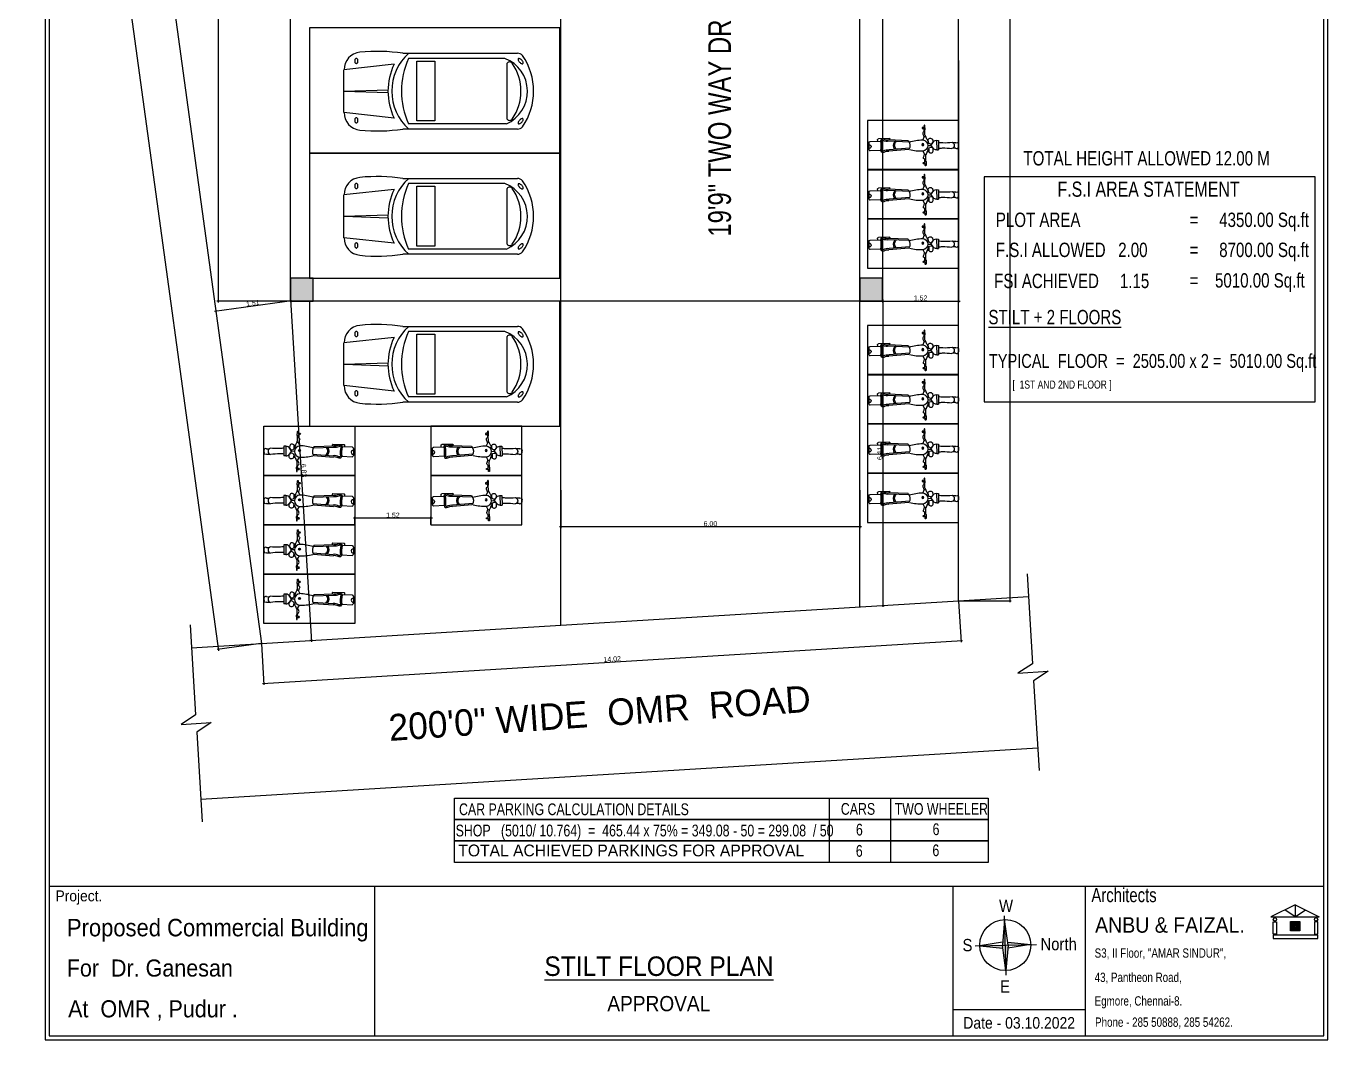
# Model space of a CAD drawing. Header units: metres. Extents: x 13627 to 13863, y 9458 to 9526.
# Drawn here: x 13626.88 to 13653.02, y 9463.7 to 9484.07 of the extents above; entities that cross this region are included whole.
import ezdxf

# ---------------------------------------------------------------- set-up
doc = ezdxf.new("R2010")
doc.units = ezdxf.units.M
doc.header["$LTSCALE"] = 150
doc.header["$PDMODE"] = 35
doc.linetypes.add('DASHDOT', pattern=[1, 0.5, -0.25, 0, -0.25])
doc.linetypes.add('HIDDEN', pattern=[0.375, 0.25, -0.125])
doc.layers.get('0').update_dxf_attribs({"linetype": 'CONTINUOUS'})
doc.layers.get('DEFPOINTS').update_dxf_attribs({"color": 1, "linetype": 'CONTINUOUS'})
for name, color, linetype in [('#car 1', 5, 'CONTINUOUS'), ('#path', 8, 'CONTINUOUS'), ('BOUNDARY', 7, 'CONTINUOUS'), ('Coloumn', 6, 'CONTINUOUS'), ('DIM', 7, 'CONTINUOUS'), ('Road', 1, 'CONTINUOUS'), ('TEXT', 7, 'CONTINUOUS'), ('TEXT-1', 7, 'CONTINUOUS'), ('TWO WHEELER', 5, 'CONTINUOUS'), ('WALL', 7, 'CONTINUOUS')]:
    doc.layers.add(name, color=color, linetype=linetype)
doc.layers.add('AR_WALL', color=7, linetype='CONTINUOUS', lineweight=40)
doc.styles.add('Arial', font='arial.ttf', dxfattribs={"width": 0.8})
doc.styles.add('ROMANC', font='sanss___.ttf', dxfattribs={"width": 0.95})
doc.styles.add('ROMANS', font='sanss___.ttf', dxfattribs={"width": 0.95})
doc.styles.add('ROMANT', font='sanss___.ttf', dxfattribs={"width": 0.95})
doc.styles.add('ROMANTICITALIC', font='romi____.pfb')
doc.styles.add('SAN', font='sanss___.ttf', dxfattribs={"width": 0.75})
doc.styles.add('style3', font='arial.ttf', dxfattribs={"width": 0.9})
doc.dimstyles.get("Standard").update_dxf_attribs({"dimtxt": 0.1, "dimasz": 0.1, "dimexe": 0.03, "dimexo": 0.01, "dimgap": 0.01, "dimtad": 1, "dimzin": 3, "dimdsep": 46, "dimtxsty": 'Arial', "dimblk": 'ARCHTICK', "dimcen": 0.0625, "dimdle": 0.03, "dimclrd": 256, "dimclre": 9, "dimclrt": 256, "dimadec": 0, "dimazin": 0, "dimtfac": 0.6, "dimtofl": 0, "dimtmove": 1, "dimatfit": 3, "dimldrblk": 'OPEN90', "dimfxl": 0, "dimtolj": 1, "dimtzin": 0, "dimlwd": -1, "dimlwe": -1, "dimarcsym": 0})

# ---------------------------------------------------------------- blocks, each defined once
blk = doc.blocks.new('_ArchTick')
at = {"color": 0, "linetype": 'ByBlock', "const_width": 0.00381}
blk.add_lwpolyline([(-0.0127, -0.0127), (0.0127, 0.0127)], dxfattribs=at)
blk = doc.blocks.new('*D35')
at = {"layer": 'DEFPOINTS', "color": 0}
for p in [(13645.601, 9499.652), (13645.601, 9472.524), (13646.631, 9472.524)]:
    blk.add_point(p, dxfattribs=at)
at = {"layer": 'DIM', "color": 9}
for p, q in [((13645.611, 9499.652), (13646.661, 9499.652)), ((13645.611, 9472.524), (13646.661, 9472.524))]:
    blk.add_line(p, q, dxfattribs=at)
at = {"layer": 'DIM'}
blk.add_line((13646.631, 9499.682), (13646.631, 9472.494), dxfattribs=at)
at = {"layer": 'DIM', "xscale": 0.1, "yscale": 0.1, "zscale": 0.1}
for p, rotation in [((13646.631, 9499.652), 90), ((13646.631, 9472.524), 270)]:
    blk.add_blockref('_ArchTick', p, dxfattribs=dict(at, rotation=rotation))
at = {"layer": 'DIM', "insert": (13646.57, 9486.088), "char_height": 0.1, "attachment_point": 5, "rotation": 90, "style": 'Arial'}
blk.add_mtext('\\A1;27.13', dxfattribs=at)
blk = doc.blocks.new('_Open90')
at = {"layer": 'AR_WALL', "color": 0, "lineweight": -2}
for p, q in [((0, 0), (-0.0254, 0)), ((-0.0127, 0.0127), (0, 0)), ((0, 0), (-0.0127, -0.0127))]:
    blk.add_line(p, q, dxfattribs=at)
blk = doc.blocks.new('*D37')
at = {"layer": 'DEFPOINTS', "color": 0}
for p in [(13645.601, 9472.524), (13631.606, 9471.668), (13645.65, 9471.721)]:
    blk.add_point(p, dxfattribs=at)
at = {"layer": 'DIM', "color": 9}
for p, q in [((13645.602, 9472.514), (13645.652, 9471.691)), ((13631.607, 9471.658), (13631.657, 9470.834))]:
    blk.add_line(p, q, dxfattribs=at)
at = {"layer": 'DIM'}
blk.add_line((13631.626, 9470.862), (13645.68, 9471.723), dxfattribs=at)
at = {"layer": 'DIM', "xscale": 0.1, "yscale": 0.1, "zscale": 0.1}
for p, rotation in [((13645.65, 9471.721), 3.504014675088576), ((13631.656, 9470.864), 183.5040146750886)]:
    blk.add_blockref('_ArchTick', p, dxfattribs=dict(at, rotation=rotation))
at = {"layer": 'DIM', "insert": (13638.649, 9471.353), "char_height": 0.1, "attachment_point": 5, "rotation": 3.504, "style": 'Arial'}
blk.add_mtext('\\A1;14.02', dxfattribs=at)
blk = doc.blocks.new('*D38')
at = {"layer": 'DEFPOINTS', "color": 0}
for p in [(13626.911, 9499.534), (13627.77, 9499.652), (13631.606, 9471.668)]:
    blk.add_point(p, dxfattribs=at)
at = {"layer": 'DIM', "color": 9}
for p, q in [((13627.76, 9499.65), (13626.881, 9499.53)), ((13631.597, 9471.666), (13630.717, 9471.546))]:
    blk.add_line(p, q, dxfattribs=at)
at = {"layer": 'DIM'}
blk.add_line((13630.751, 9471.52), (13626.907, 9499.564), dxfattribs=at)
at = {"layer": 'DIM', "xscale": 0.1, "yscale": 0.1, "zscale": 0.1}
for p, rotation in [((13626.911, 9499.534), 97.8057530784539), ((13630.747, 9471.55), 277.8057530784539)]:
    blk.add_blockref('_ArchTick', p, dxfattribs=dict(at, rotation=rotation))
at = {"layer": 'DIM', "insert": (13628.889, 9485.55), "char_height": 0.1, "attachment_point": 5, "rotation": 277.8058, "style": 'Arial'}
blk.add_mtext('\\A1;28.25', dxfattribs=at)
blk = doc.blocks.new('*D39')
at = {"layer": 'DEFPOINTS', "color": 0}
for p in [(13645.601, 9483.387), (13644.077, 9479.196), (13645.601, 9478.544)]:
    blk.add_point(p, dxfattribs=at)
at = {"layer": 'DIM', "color": 9}
for p, q in [((13645.601, 9483.377), (13645.601, 9478.514)), ((13644.077, 9479.186), (13644.077, 9478.514))]:
    blk.add_line(p, q, dxfattribs=at)
at = {"layer": 'DIM'}
blk.add_line((13644.047, 9478.544), (13645.631, 9478.544), dxfattribs=at)
at = {"layer": 'DIM', "rotation": 180}
blk.add_blockref('_ArchTick', (13644.077, 9478.544), dxfattribs=at)
at = {"layer": 'DIM'}
blk.add_blockref('_ArchTick', (13645.601, 9478.544), dxfattribs=at)
at = {"layer": 'DIM', "insert": (13644.839, 9478.605), "char_height": 0.1, "attachment_point": 5, "style": 'Arial'}
blk.add_mtext('\\A1;1.52', dxfattribs=at)
blk = doc.blocks.new('*D43')
at = {"layer": 'DEFPOINTS', "color": 0}
for p in [(13644.077, 9478.544), (13644.077, 9472.431), (13644.083, 9472.431)]:
    blk.add_point(p, dxfattribs=at)
at = {"layer": 'DIM'}
blk.add_line((13644.083, 9478.574), (13644.083, 9472.401), dxfattribs=at)
at = {"layer": 'DIM', "color": 9}
for p, q in [((13644.087, 9478.544), (13644.113, 9478.544)), ((13644.087, 9472.431), (13644.113, 9472.431))]:
    blk.add_line(p, q, dxfattribs=at)
at = {"layer": 'DIM', "xscale": 0.1, "yscale": 0.1, "zscale": 0.1}
for p, rotation in [((13644.083, 9478.544), 90), ((13644.083, 9472.431), 270)]:
    blk.add_blockref('_ArchTick', p, dxfattribs=dict(at, rotation=rotation))
at = {"layer": 'DIM', "insert": (13644.022, 9475.488), "char_height": 0.1, "attachment_point": 5, "rotation": 90, "style": 'Arial'}
blk.add_mtext('\\A1;6.11', dxfattribs=at)
blk = doc.blocks.new('*D46')
at = {"layer": 'DEFPOINTS', "color": 0}
for p in [(13632.19, 9478.544), (13630.692, 9478.339), (13630.692, 9478.339)]:
    blk.add_point(p, dxfattribs=at)
at = {"layer": 'DIM'}
blk.add_line((13632.22, 9478.548), (13630.662, 9478.335), dxfattribs=at)
at = {"layer": 'DIM', "color": 9}
for p, q in [((13632.191, 9478.534), (13632.194, 9478.515)), ((13630.693, 9478.329), (13630.696, 9478.309))]:
    blk.add_line(p, q, dxfattribs=at)
at = {"layer": 'DIM', "xscale": 0.1, "yscale": 0.1, "zscale": 0.1}
for p, rotation in [((13632.19, 9478.544), 7.805753078469716), ((13630.692, 9478.339), 187.8057530784697)]:
    blk.add_blockref('_ArchTick', p, dxfattribs=dict(at, rotation=rotation))
at = {"layer": 'DIM', "insert": (13631.433, 9478.502), "char_height": 0.1, "attachment_point": 5, "rotation": 7.8058, "style": 'Arial'}
blk.add_mtext('\\A1;1.51', dxfattribs=at)
blk = doc.blocks.new('*D47')
at = {"layer": 'DEFPOINTS', "color": 0}
for p in [(13632.19, 9478.544), (13632.607, 9471.729), (13632.607, 9471.729)]:
    blk.add_point(p, dxfattribs=at)
at = {"layer": 'DIM', "color": 9}
for p, q in [((13632.18, 9478.544), (13632.16, 9478.542)), ((13632.597, 9471.728), (13632.577, 9471.727))]:
    blk.add_line(p, q, dxfattribs=at)
at = {"layer": 'DIM'}
blk.add_line((13632.188, 9478.574), (13632.609, 9471.699), dxfattribs=at)
at = {"layer": 'DIM', "xscale": 0.1, "yscale": 0.1, "zscale": 0.1}
for p, rotation in [((13632.19, 9478.544), 93.50401467510864), ((13632.607, 9471.729), 273.5040146751086)]:
    blk.add_blockref('_ArchTick', p, dxfattribs=dict(at, rotation=rotation))
at = {"layer": 'DIM', "insert": (13632.459, 9475.14), "char_height": 0.1, "attachment_point": 5, "rotation": 273.504, "style": 'Arial'}
blk.add_mtext('\\A1;6.83', dxfattribs=at)
blk = doc.blocks.new('*D48')
at = {"layer": 'DEFPOINTS', "color": 0}
for p in [(13640.245, 9498.128), (13630.74, 9478.544), (13640.093, 9478.544)]:
    blk.add_point(p, dxfattribs=at)
at = {"layer": 'DIM', "color": 9}
for p, q in [((13640.235, 9498.128), (13630.71, 9498.128)), ((13640.083, 9478.544), (13630.71, 9478.544))]:
    blk.add_line(p, q, dxfattribs=at)
at = {"layer": 'DIM'}
blk.add_line((13630.74, 9498.158), (13630.74, 9478.514), dxfattribs=at)
at = {"layer": 'DIM', "xscale": 0.1, "yscale": 0.1, "zscale": 0.1}
for p, rotation in [((13630.74, 9498.128), 90), ((13630.74, 9478.544), 270)]:
    blk.add_blockref('_ArchTick', p, dxfattribs=dict(at, rotation=rotation))
at = {"layer": 'DIM', "insert": (13630.679, 9488.336), "char_height": 0.1, "attachment_point": 5, "rotation": 90, "style": 'Arial'}
blk.add_mtext('\\A1;19.58', dxfattribs=at)
blk = doc.blocks.new("Car 8'x16'")
at = {"layer": '#car 1', "ltscale": 0.25}
for p, q in [((0, 0), (5.029, 0)), ((0, -2.515), (0, 0)), ((5.029, 0), (5.029, -2.515)), ((5.029, -2.515), (0, -2.515))]:
    blk.add_line(p, q, dxfattribs=at)
at = {"layer": '#car 1'}
for p, q in [((3.152, -0.508), (0.851, -0.508)), ((1.064, -0.71), (1.064, -1.83)), ((1.105, -0.613), (3.044, -0.613)), ((2.512, -0.667), (2.512, -1.869)), ((2.875, -0.667), (2.512, -0.667)), ((2.875, -1.869), (2.875, -0.667)), ((3.33, -0.731), (4.336, -0.841)), ((4.336, -1.699), (4.336, -0.841)), ((4.336, -1.27), (3.452, -1.242)), ((4.336, -1.27), (3.452, -1.298)), ((3.33, -1.81), (4.336, -1.699)), ((0.851, -2.032), (3.152, -2.032)), ((1.077, -1.927), (3.044, -1.927)), ((2.512, -1.869), (2.875, -1.869))]:
    blk.add_line(p, q, dxfattribs=at)
at = {"layer": '#car 1', "extrusion": (0, 0, -1)}
for centre, major_axis, start_param, end_param in [((0.851, -0.635), (0.0898, 0.0898), 4.603611, 5.497787), ((2.351, -1.27), (0.725, 0.725), -0.052029, 1.622825), ((3.668, -3.977), (-2.479, 2.479), 0.63772, 0.88479), ((3.98, -0.841), (0.251, 0.251), -0.686006, 0.785398), ((1.777, -1.27), (-0.883, 0.883), 4.888712, 6.106862), ((1.363, -1.276), (0.503, 0.503), 2.771055, 5.126532), ((1.776, -1.27), (-0.701, 0.701), 4.897307, 6.098267), ((0.787, -0.703), (0.0345, 0.0345), 3.888902, 4.292089), ((0.753, -0.705), (0.0104, 0.0104), 3.141926, 3.888902), ((0.825, -0.718), (0.0635, 0.0635), 4.292089, 4.529509), ((0.753, -0.705), (0.0104, 0.0104), 2.39495, 3.141926), ((0.875, -0.752), (-0.106, 0.106), 6.100306, 6.283519), ((0.754, -0.671), (-0.0345, 0.0345), 3.562559, 3.965746), ((0.875, -0.752), (-0.106, 0.106), 0.000333, 0.183547), ((0.739, -0.632), (-0.0635, 0.0635), 3.325139, 3.562559), ((0.841, -0.702), (-0.0635, 0.0635), 0.183547, 0.420967), ((0.705, -0.582), (0.106, 0.106), 1.57113, 1.754343), ((0.826, -0.664), (0.0345, 0.0345), -1.14983, -0.746643), ((0.705, -0.582), (-0.106, 0.106), 2.958713, 3.141926), ((0.827, -0.63), (0.0104, 0.0104), -0.746643, 0.000333), ((0.755, -0.617), (-0.0635, 0.0635), 2.721293, 2.958713), ((0.827, -0.63), (0.0104, 0.0104), 0.000333, 0.74731), ((0.793, -0.631), (0.0345, 0.0345), 0.74731, 1.150497), ((1.011, -0.749), (-0.0461, 0.0461), 6.131809, 8.005357), ((1.55, -1.27), (-1.154, 1.154), 1.942008, 2.770381), ((2.201, -1.27), (0.885, 0.885), 0.339784, 1.231013), ((4.137, -0.662), (-0.0581, 0.0581), 5.497787, 5.755512), ((4.137, -0.662), (0.0581, 0.0581), 3.669266, 3.926991), ((4.113, -0.656), (0.0405, 0.0405), 4.184716, 4.493714), ((4.113, -0.669), (-0.0405, 0.0405), 4.931064, 5.240062), ((4.098, -0.646), (-0.0278, 0.0278), 6.06451, 6.491564), ((4.098, -0.678), (-0.0278, 0.0278), 4.50401, 4.931064), ((4.088, -0.632), (-0.0154, 0.0154), 0.208379, 0.785398), ((4.088, -0.693), (-0.0154, 0.0154), 3.926991, 4.50401), ((4.088, -0.632), (-0.0154, 0.0154), 0.785398, 1.362417), ((4.088, -0.693), (0.0154, 0.0154), 1.779175, 2.356194), ((4.079, -0.646), (-0.0278, 0.0278), 1.362417, 1.789472), ((4.079, -0.678), (0.0278, 0.0278), 1.352121, 1.779175), ((4.064, -0.656), (0.0405, 0.0405), 0.218675, 0.527673), ((4.064, -0.669), (0.0405, 0.0405), 1.043123, 1.352121), ((4.039, -0.662), (-0.0581, 0.0581), 2.09847, 2.356194), ((4.039, -0.662), (0.0581, 0.0581), 0.785398, 1.043123), ((0.753, -1.836), (-0.0104, 0.0104), 5.535876, 6.282852), ((0.753, -1.836), (-0.0104, 0.0104), 6.282852, 7.029828), ((0.754, -1.87), (-0.0345, 0.0345), 0.746643, 1.14983), ((0.739, -1.908), (0.0635, 0.0635), -0.420967, -0.183547), ((3.98, -1.699), (-0.251, 0.251), 2.356194, 3.827599), ((4.113, -1.849), (0.0405, 0.0405), 4.184716, 4.493714), ((4.098, -1.839), (-0.0278, 0.0278), 6.06451, 6.491564), ((4.088, -1.824), (0.0154, 0.0154), -1.362417, -0.785398), ((4.088, -1.824), (0.0154, 0.0154), -0.785398, -0.208379), ((4.079, -1.839), (-0.0278, 0.0278), 1.362417, 1.789472), ((4.064, -1.849), (0.0405, 0.0405), 0.218675, 0.527673), ((0.787, -1.837), (0.0345, 0.0345), 3.561892, 3.965079), ((0.825, -1.823), (0.0635, 0.0635), 3.324472, 3.561892), ((0.875, -1.788), (-0.106, 0.106), 4.712056, 4.895269), ((0.851, -1.905), (-0.0898, 0.0898), 3.926991, 4.821167), ((0.875, -1.788), (-0.106, 0.106), 4.528842, 4.712056), ((0.705, -1.959), (-0.106, 0.106), 1.38725, 1.570463), ((0.841, -1.838), (0.0635, 0.0635), 2.720626, 2.958046), ((0.826, -1.877), (0.0345, 0.0345), 2.317439, 2.720626), ((0.705, -1.959), (-0.106, 0.106), 1.570463, 1.753676), ((0.827, -1.911), (0.0104, 0.0104), 1.570463, 2.317439), ((0.755, -1.924), (0.0635, 0.0635), 0.18288, 0.4203), ((0.827, -1.911), (0.0104, 0.0104), 0.823487, 1.570463), ((0.793, -1.909), (0.0345, 0.0345), 0.4203, 0.823487), ((1.011, -1.792), (0.0461, 0.0461), 1.419421, 3.292968), ((3.668, 1.436), (2.479, 2.479), 2.256802, 2.503873), ((4.137, -1.855), (-0.0581, 0.0581), 5.497787, 5.755512), ((4.137, -1.855), (0.0581, 0.0581), 3.669266, 3.926991), ((4.113, -1.861), (-0.0405, 0.0405), 4.931064, 5.240062), ((4.098, -1.871), (0.0278, 0.0278), 2.933214, 3.360268), ((4.088, -1.886), (0.0154, 0.0154), 2.356194, 2.933214), ((4.088, -1.886), (-0.0154, 0.0154), 3.349972, 3.926991), ((4.079, -1.871), (0.0278, 0.0278), 1.352121, 1.779175), ((4.064, -1.861), (0.0405, 0.0405), 1.043123, 1.352121), ((4.039, -1.855), (-0.0581, 0.0581), 2.09847, 2.356194), ((4.039, -1.855), (-0.0581, 0.0581), 2.356194, 2.613919)]:
    blk.add_ellipse(centre, major_axis=major_axis, ratio=1, start_param=start_param, end_param=end_param, dxfattribs=at)
blk = doc.blocks.new('BIKE')
for p, q in [((-0.206, 1.89), (-0.196, 1.728)), ((0.103, 1.915), (0.1, 1.758)), ((-0.269, 0.82), (-0.268, 0.93)), ((0.277, 0.82), (-0.269, 0.82)), ((0.265, 0.93), (-0.268, 0.93)), ((0.277, 0.82), (0.265, 0.93)), ((-1.025, 0.146), (-0.958, 0.101)), ((-0.865, 0.18), (-0.913, 0.135)), ((-0.477, 0.124), (-0.54, 0.202)), ((-0.184, 0.372), (-0.352, 0.372)), ((-0.34, 0.292), (-0.184, 0.372)), ((-0.002, 0.497), (-0.175, 0.617)), ((-0.002, 0.497), (0.148, 0.606)), ((-0.002, 0.327), (-0.002, 0.497)), ((0.157, 0.362), (0.324, 0.362)), ((0.347, 0.288), (0.157, 0.362)), ((0.474, 0.124), (0.537, 0.202)), ((0.862, 0.18), (0.91, 0.135)), ((1.022, 0.146), (0.955, 0.101)), ((-0.129, -0.707), (-0.186, -1.858)), ((0.221, -0.724), (0.297, -1.858)), ((-0.209, -0.747), (-0.261, -1.872)), ((0.297, -0.773), (0.371, -1.872)), ((0.366, -1.801), (0.433, -1.801)), ((0.453, -1.821), (0.453, -2.441)), ((-0.207, -2.339), (-0.214, -2.919)), ((-0.207, -2.339), (-0.205, -2.262)), ((0.315, -2.262), (0.318, -2.339)), ((0.318, -2.92), (0.318, -2.339)), ((0.318, -2.488), (0.405, -2.488)), ((0.245, -2.993), (-0.142, -2.993)), ((-0.072, -3.052), (-0.072, -2.993)), ((0.138, -3.052), (-0.072, -3.052)), ((0.138, -3.052), (0.138, -2.993))]:
    blk.add_line(p, q)
for points in [[(-0.206, 1.89, -0.580606), (-0.129, 2.043)], [(-0.168, 0.93, 0.002806), (-0.168, 1.158, 0.045366), (-0.218, 1.67)], [(0.103, 1.915, 0.580606), (0.011, 2.06, 0.049459), (-0.129, 2.043)], [(0.161, 0.93, -0.003125), (0.136, 1.183, -0.045366), (0.136, 1.697)], [(-0.35, 0.288), (-0.54, 0.202, -0.042183), (-0.604, 0.18), (-0.865, 0.18), (-0.898, 0.206), (-1.118, 0.195, 1.284801), (-1.103, 0.146), (-1.025, 0.146), (-1.025, 0.061, 1), (-0.958, 0.061), (-0.958, 0.101, -0.500295), (-0.913, 0.135), (-0.775, 0.128, 0.442993), (-0.652, 0.061, 0.083865), (-0.577, 0.101), (-0.477, 0.124), (-0.327, 0.048)], [(-0.34, 0.292), (-0.352, 0.372, -0.741662), (-0.329, 0.617, -0.101174), (-0.175, 0.617)], [(0.347, 0.288), (0.324, 0.362, 0.741662), (0.302, 0.606, 0.101174), (0.148, 0.606)], [(0.347, 0.288), (0.537, 0.202, 0.042183), (0.601, 0.18), (0.862, 0.18), (0.895, 0.206), (1.115, 0.195, -1.284801), (1.1, 0.146), (1.022, 0.146), (1.022, 0.061, -1), (0.955, 0.061), (0.955, 0.101, 0.500295), (0.91, 0.135), (0.772, 0.128, -0.442993), (0.649, 0.061, -0.083865), (0.575, 0.101), (0.474, 0.124), (0.324, 0.048)], [(0.371, -1.872, 0.179555), (0.415, -2.136, -0.525099), (0.318, -2.339, 0.072998), (-0.207, -2.339, -0.525099), (-0.305, -2.136, 0.179555), (-0.261, -1.872)], [(0.297, -1.858, 0.179555), (0.349, -2.174, -0.478036), (0.315, -2.262, 0.06925), (-0.205, -2.262, -0.478036), (-0.239, -2.174, 0.179555), (-0.186, -1.858, 0.179555)]]:
    blk.add_lwpolyline(points, format="xyb")
for radius in [0.0572, 0.0413]:
    blk.add_circle((0.053, 0.047), radius)
for centre, radius, start, end in [((-0.037, 1.634), 0.184, 19.92894, 168.85593), ((-0.033, 0.805), 0.236, 176.55268, 233.08559), ((0.038, 0.818), 0.239, 297.41059, 0.27821), ((0, 0), 0.327, 8.4427, 172.38175), ((2.852, 0.079), 3.177, 180.55236, 194.32172), ((-0.233, 0.496), 0.133, 291.49465, 64.40781), ((0.206, 0.486), 0.133, 115.59219, 248.50535), ((-2.853, 0.079), 3.177, 345.35541, 359.44764), ((0.026, -1.12), 0.441, 52.02444, 122.17852), ((0.053, -1.259), 0.283, 219.56599, 319.7246), ((0.053, -1.259), 0.353, 230.83141, 308.99403), ((0.433, -1.821), 0.0202, 0, 90), ((-0.142, -2.92), 0.0723, 179.26943, 270), ((0.033, -2.972), 0.107, 348.88028, 191.11972), ((0.245, -2.92), 0.0723, 270, 0), ((0.405, -2.441), 0.0477, 270, 0)]:
    blk.add_arc(centre, radius, start, end)
blk = doc.blocks.new('TW')
at = {"layer": 'TWO WHEELER', "ltscale": 0.5}
blk.add_lwpolyline([(-0.991, 0), (0, 0), (0, -1.829), (-0.991, -1.829)], close=True, dxfattribs=at)
at = {"layer": 'TWO WHEELER', "xscale": 0.3563999999804719, "yscale": 0.3563999999804719, "zscale": 0.3563999999804719, "rotation": 358.4028954915329}
blk.add_blockref('BIKE', (-0.507, -0.733), dxfattribs=at)
blk = doc.blocks.new('*D53')
at = {"layer": 'DEFPOINTS', "color": 0}
for p in [(13637.62, 9474.757), (13643.62, 9474.757), (13637.62, 9474.011)]:
    blk.add_point(p, dxfattribs=at)
at = {"layer": 'DIM', "color": 9}
for p, q in [((13637.62, 9474.747), (13637.62, 9473.981)), ((13643.62, 9474.747), (13643.62, 9473.981))]:
    blk.add_line(p, q, dxfattribs=at)
at = {"layer": 'DIM'}
blk.add_line((13643.65, 9474.011), (13637.59, 9474.011), dxfattribs=at)
at = {"layer": 'DIM', "rotation": 180}
blk.add_blockref('_ArchTick', (13637.62, 9474.011), dxfattribs=at)
at = {"layer": 'DIM'}
blk.add_blockref('_ArchTick', (13643.62, 9474.011), dxfattribs=at)
at = {"layer": 'DIM', "insert": (13640.62, 9474.072), "char_height": 0.1, "attachment_point": 5, "style": 'Arial'}
blk.add_mtext('\\A1;6.00', dxfattribs=at)
blk = doc.blocks.new('*D73')
at = {"layer": 'DEFPOINTS', "color": 0}
for p in [(13633.484, 9474.182), (13633.484, 9474.048), (13635.008, 9474.048)]:
    blk.add_point(p, dxfattribs=at)
at = {"layer": 'DIM'}
blk.add_line((13635.038, 9474.182), (13633.454, 9474.182), dxfattribs=at)
at = {"layer": 'DIM', "color": 9}
for p, q in [((13633.484, 9474.058), (13633.484, 9474.212)), ((13635.008, 9474.058), (13635.008, 9474.212))]:
    blk.add_line(p, q, dxfattribs=at)
at = {"layer": 'DIM', "rotation": 180}
blk.add_blockref('_ArchTick', (13633.484, 9474.182), dxfattribs=at)
at = {"layer": 'DIM'}
blk.add_blockref('_ArchTick', (13635.008, 9474.182), dxfattribs=at)
at = {"layer": 'DIM', "insert": (13634.246, 9474.243), "char_height": 0.1, "attachment_point": 5, "style": 'Arial'}
blk.add_mtext('\\A1;1.52', dxfattribs=at)

msp = doc.modelspace()

# ---------------------------------------------------------------- hatches: boundary and pattern name
at = {"layer": 'Coloumn'}
for points in [[(13632.1898, 9478.5443), (13632.647, 9478.5443), (13632.647, 9479.0015), (13632.1898, 9479.0015)], [(13643.6198, 9478.5443), (13644.077, 9478.5443), (13644.077, 9479.0015), (13643.6198, 9479.0015)]]:
    msp.add_hatch(color=256, dxfattribs=at).paths.add_polyline_path(points)

# ---------------------------------------------------------------- linework, layer by layer
at = {"layer": '#path', "ltscale": 0.5}
for p, q in [((13643.0022, 9468.5592), (13643.0022, 9467.2699)), ((13644.2374, 9468.5592), (13644.2374, 9467.2699))]:
    msp.add_line(p, q, dxfattribs=at)
for points in [[(13653.0174, 9463.7018), (13653.0174, 9501.2955), (13627.2634, 9501.2955), (13627.2634, 9463.7018)], [(13635.4812, 9468.5592), (13646.1966, 9468.5592), (13646.1966, 9468.1294), (13635.4812, 9468.1294)], [(13635.4812, 9468.1294), (13646.1966, 9468.1294), (13646.1966, 9468.1294), (13635.4812, 9468.1294)], [(13635.4812, 9468.1294), (13646.1966, 9468.1294), (13646.1966, 9467.6997), (13635.4812, 9467.6997)], [(13635.4812, 9467.6997), (13646.1966, 9467.6997), (13646.1966, 9467.2699), (13635.4812, 9467.2699)]]:
    msp.add_lwpolyline(points, close=True, dxfattribs=at)
at = {"layer": 'BOUNDARY', "color": 6}
msp.add_lwpolyline([(13631.6064, 9471.6675), (13645.601, 9472.5245), (13645.601, 9499.6517), (13627.7702, 9499.6517), (13631.6064, 9471.6675)], close=True, dxfattribs=at)
at = {"layer": 'Coloumn'}
for p, q in [((13632.4184, 9478.5443), (13632.1898, 9478.5443)), ((13643.8484, 9478.5443), (13644.077, 9478.5443))]:
    msp.add_line(p, q, dxfattribs=at)
at = {"layer": 'Coloumn', "color": 6}
for points in [[(13632.1898, 9478.5443), (13632.647, 9478.5443), (13632.647, 9479.0015), (13632.1898, 9479.0015)], [(13643.6198, 9478.5443), (13644.077, 9478.5443), (13644.077, 9479.0015), (13643.6198, 9479.0015)]]:
    msp.add_lwpolyline(points, close=True, dxfattribs=at)
at = {"layer": 'Road'}
for p, q in [((13646.9761, 9473.0667), (13647.0869, 9471.2586)), ((13645.601, 9472.5245), (13647.0041, 9472.6104)), ((13630.1754, 9472.038), (13630.2861, 9470.2298)), ((13630.2033, 9471.5816), (13631.6064, 9471.6675)), ((13647.1078, 9470.916), (13647.2183, 9469.1117)), ((13630.3071, 9469.8873), (13630.4176, 9468.083)), ((13630.3896, 9468.5393), (13647.1904, 9469.5681))]:
    msp.add_line(p, q, dxfattribs=at)
msp.add_lwpolyline([(13652.7581, 9481.0391), (13646.1166, 9481.0391), (13646.1166, 9476.5225), (13652.7581, 9476.5225)], close=True, dxfattribs=at)
for points in [[(13647.0869, 9471.2586), (13646.793, 9471.0706), (13647.4015, 9471.1079), (13647.1078, 9470.916)], [(13630.2861, 9470.2298), (13629.9922, 9470.0418), (13630.6007, 9470.0791), (13630.3071, 9469.8873)]]:
    msp.add_lwpolyline(points, dxfattribs=at)
at = {"layer": 'TEXT', "color": 12}
for p, q in [((13627.3471, 9466.7945), (13652.9337, 9466.7945)), ((13633.877, 9466.7945), (13633.877, 9463.7855)), ((13645.4917, 9463.7855), (13645.4917, 9466.7927)), ((13648.1428, 9466.7927), (13648.1428, 9463.7855)), ((13652.3582, 9466.4171), (13651.8733, 9466.1739)), ((13652.3582, 9466.4171), (13652.8431, 9466.1739)), ((13652.3582, 9466.4171), (13652.3582, 9466.1739)), ((13651.8733, 9466.1739), (13652.8431, 9466.1739)), ((13652.3582, 9466.1739), (13652.1521, 9466.3137)), ((13652.3501, 9466.0672), (13652.3501, 9465.9968)), ((13652.3582, 9466.1739), (13652.5644, 9466.3137)), ((13652.3658, 9466.0672), (13652.3658, 9465.9968)), ((13652.3501, 9465.9968), (13652.2797, 9465.9968)), ((13652.3501, 9465.9804), (13652.2797, 9465.9804)), ((13652.3501, 9465.91), (13652.3501, 9465.9804)), ((13652.3658, 9465.9968), (13652.4362, 9465.9968)), ((13652.3658, 9465.9804), (13652.4362, 9465.9804)), ((13652.3658, 9465.91), (13652.3658, 9465.9804)), ((13645.4917, 9464.3144), (13648.1428, 9464.3144))]:
    msp.add_line(p, q, dxfattribs=at)
for points in [[(13651.9188, 9465.8288), (13651.9188, 9466.072), (13651.9863, 9466.072), (13651.9863, 9465.8288)], [(13652.264, 9465.8938), (13652.264, 9466.0823), (13652.4525, 9466.0823), (13652.4525, 9465.8938)], [(13652.8131, 9465.8288), (13652.8131, 9466.072), (13652.7455, 9466.072), (13652.7455, 9465.8288)], [(13651.92, 9465.7405), (13652.8119, 9465.7405), (13652.8119, 9465.808), (13651.92, 9465.808)]]:
    msp.add_lwpolyline(points, close=True, dxfattribs=at)
for points in [[(13652.2797, 9465.9968), (13652.2797, 9466.0672), (13652.3501, 9466.0672)], [(13652.4362, 9465.9968), (13652.4362, 9466.0672), (13652.3658, 9466.0672)], [(13652.2797, 9465.9804), (13652.2797, 9465.91), (13652.3501, 9465.91)], [(13652.4362, 9465.9804), (13652.4362, 9465.91), (13652.3658, 9465.91)]]:
    msp.add_lwpolyline(points, dxfattribs=at)
for centre in [(13651.9525, 9466.1227), (13652.7793, 9466.1227)]:
    msp.add_circle(centre, 0.0338, dxfattribs=at)
for points in [[(13652.2797, 9466.0672), (13652.3501, 9466.0672), (13652.2797, 9465.9968), (13652.3501, 9465.9968)], [(13652.3658, 9466.0672), (13652.4362, 9466.0672), (13652.3658, 9465.9968), (13652.4362, 9465.9968)], [(13652.2797, 9465.9804), (13652.3501, 9465.9804), (13652.2797, 9465.91), (13652.3501, 9465.91)], [(13652.3658, 9465.9804), (13652.4362, 9465.9804), (13652.3658, 9465.91), (13652.4362, 9465.91)]]:
    msp.add_solid(points, dxfattribs=at)
at = {"layer": 'WALL', "color": 7}
for p, q in [((13646.5272, 9466.1197), (13646.4813, 9465.6056)), ((13646.5541, 9465.0061), (13646.5253, 9466.1969)), ((13646.5979, 9465.6084), (13646.5272, 9466.1197)), ((13645.9347, 9465.5924), (13647.1633, 9465.6221)), ((13646.4866, 9465.665), (13646.0269, 9465.5946)), ((13646.0269, 9465.5946), (13646.4894, 9465.5466)), ((13646.5519, 9465.0944), (13646.4813, 9465.6056)), ((13646.5979, 9465.6084), (13646.5519, 9465.0944)), ((13646.5897, 9465.6674), (13647.0522, 9465.6194)), ((13647.0522, 9465.6194), (13646.5926, 9465.5491))]:
    msp.add_line(p, q, dxfattribs=at)
msp.add_lwpolyline([(13652.9337, 9463.7855), (13652.9337, 9501.2118), (13627.3471, 9501.2118), (13627.3471, 9463.7855)], close=True, dxfattribs=at)
at = {"layer": 'WALL', "color": 6, "linetype": 'HIDDEN'}
msp.add_lwpolyline([(13632.1898, 9498.1277), (13644.077, 9498.1277), (13644.077, 9478.5443), (13632.1898, 9478.5443)], close=True, dxfattribs=at)
at = {"layer": 'WALL', "color": 2, "linetype": 'DASHDOT', "ltscale": 0.5}
for points in [[(13637.6198, 9472.0358), (13637.6198, 9494.204)], [(13643.6198, 9472.4032), (13643.6198, 9494.204)]]:
    msp.add_lwpolyline(points, dxfattribs=at)
at = {"layer": 'WALL', "color": 7}
msp.add_circle((13646.5396, 9465.607), 0.5128, dxfattribs=at)
for points in [[(13646.5272, 9466.1197), (13646.5396, 9465.607), (13646.4813, 9465.6056)], [(13646.4813, 9465.6056), (13646.4894, 9465.5466), (13646.0269, 9465.5946)], [(13646.5979, 9465.6084), (13646.5519, 9465.0944), (13646.5396, 9465.607)], [(13646.5897, 9465.6674), (13647.0522, 9465.6194), (13646.5979, 9465.6084)]]:
    msp.add_solid(points, dxfattribs=at)

# ---------------------------------------------------------------- block references
at = {"layer": '#car 1', "xscale": -1}
for p in [(13637.6, 9484.0307), (13637.6, 9481.5161), (13637.6, 9478.5443)]:
    msp.add_blockref("Car 8'x16'", p, dxfattribs=at)
at = {"layer": 'TWO WHEELER', "xscale": -1, "rotation": 270}
for p in [(13645.601, 9482.1742), (13645.601, 9481.1836), (13645.601, 9480.193), (13645.601, 9478.0565), (13645.601, 9477.0659), (13636.8369, 9476.0297), (13645.601, 9476.0753), (13636.8369, 9475.0391), (13645.601, 9475.0847)]:
    msp.add_blockref('TW', p, dxfattribs=at)
at = {"layer": 'TWO WHEELER', "rotation": 90}
for p in [(13631.6553, 9476.0297), (13631.6553, 9475.0391), (13631.6553, 9474.0485), (13631.6553, 9473.0579)]:
    msp.add_blockref('TW', p, dxfattribs=at)

# ---------------------------------------------------------------- texts
at = {"layer": 'TEXT', "color": 7, "lineweight": -3, "ltscale": 0.05, "style": 'ROMANT', "width": 0.75}
msp.add_text('19\'9" TWO WAY DRIVEWAY', height=0.4572, rotation=90, dxfattribs=at).set_placement((13641.0325, 9479.8382))
at = {"layer": 'TEXT', "color": 10, "lineweight": -3, "ltscale": 0.05, "style": 'ROMANT', "width": 0.75}
msp.add_text('TOTAL HEIGHT ALLOWED 12.00 M ', height=0.289018, dxfattribs=at).set_placement((13646.9035, 9481.2673))
at = {"layer": 'TEXT', "color": 7, "lineweight": -3, "ltscale": 0.05, "style": 'ROMANT', "width": 0.75}
for s, height, p in [('F.S.I AREA STATEMENT ', 0.3048, (13647.5878, 9480.6397)), ('PLOT AREA                          =     4350.00 Sq.ft             ', 0.289018, (13646.3499, 9480.0316)), ('F.S.I ALLOWED   2.00          =     8700.00 Sq.ft ', 0.289018, (13646.3499, 9479.428)), ('FSI ACHIEVED     1.15', 0.289018, (13646.3163, 9478.8037)), ('     =    5010.00 Sq.ft', 0.289018, (13649.816, 9478.8151)), ('%%USTILT + 2 FLOORS', 0.289018, (13646.2017, 9478.0776)), ('TYPICAL  FLOOR  =  2505.00 x 2 =  5010.00 Sq.ft', 0.2794, (13646.2099, 9477.2018)), ('[  1ST AND 2ND FLOOR ]', 0.163449, (13646.6848, 9476.7849))]:
    msp.add_text(s, height=height, dxfattribs=at).set_placement(p)
at = {"layer": 'TEXT'}
for s, height, style, width, p in [('CAR PARKING CALCULATION DETAILS', 0.236598, 'ROMANC', 0.75, (13635.5733, 9468.2175)), ('CARS', 0.2366, 'ROMANC', 0.75, (13643.2385, 9468.2252)), ('TWO WHEELER', 0.236598, 'ROMANC', 0.75, (13644.3194, 9468.2252)), ('SHOP   (5010/ 10.764)  =  465.44 x 75%%% = 349.08 - 50 = 299.08  / 50             ', 0.236598, 'ROMANC', 0.75, (13635.506, 9467.7908)), ('6', 0.2366, 'ROMANC', 0.75, (13643.5418, 9467.8089)), ('6', 0.2366, 'ROMANC', 0.75, (13645.0805, 9467.8165)), ('6', 0.2366, 'ROMANC', 0.75, (13643.5396, 9467.3816)), ('6', 0.2366, 'ROMANC', 0.75, (13645.0768, 9467.3927)), ('Project.', 0.2205, 'style3', 0.9, (13627.4727, 9466.4862))]:
    msp.add_text(s, height=height, dxfattribs=dict(at, style=style, width=width)).set_placement(p)
at = {"layer": 'TEXT', "color": 7, "style": 'style3', "width": 0.9}
for s, height, p in [('Proposed Commercial Building ', 0.350799, (13627.7022, 9465.7837)), ('%%USTILT FLOOR PLAN', 0.392067, (13637.2864, 9464.988)), ('At  OMR , Pudur .', 0.343361, (13627.7261, 9464.1561)), ('APPROVAL', 0.3048, (13638.5508, 9464.28))]:
    msp.add_text(s, height=height, dxfattribs=at).set_placement(p)
at = {"layer": 'TEXT', "color": 12, "style": 'SAN', "width": 0.9}
msp.add_text('ANBU & FAIZAL.', height=0.311944, dxfattribs=at).set_placement((13648.3423, 9465.856))
at = {"layer": 'TEXT', "insert": (13635.5594, 9467.6269), "char_height": 0.236598, "width": 8.097208, "attachment_point": 1, "style": 'ROMANC'}
msp.add_mtext('TOTAL ACHIEVED PARKINGS FOR APPROVAL', dxfattribs=at)
at = {"layer": 'TEXT-1', "color": 7, "style": 'ROMANC', "width": 0.95}
msp.add_text('200\'0" WIDE  OMR  ROAD', height=0.5334, rotation=3.97048, dxfattribs=at).set_placement((13634.1801, 9469.7071))
at = {"layer": 'WALL', "color": 7}
for s, height, style, width, p in [('Architects', 0.28473, 'ROMANS', 0.75, (13648.2685, 9466.4703)), ('W', 0.2479, 'ROMANTICITALIC', 0.9, (13646.4142, 9466.2717)), ('S', 0.2479, 'ROMANTICITALIC', 0.9, (13645.6808, 9465.4833)), ('North', 0.24792, 'ROMANTICITALIC', 0.9, (13647.2458, 9465.5043)), ('S3, II Floor, "AMAR SINDUR",', 0.187593, 'ROMANS', 0.75, (13648.3336, 9465.3544)), ('43, Pantheon Road,', 0.187593, 'ROMANS', 0.75, (13648.3336, 9464.8663)), ('E', 0.2479, 'ROMANTICITALIC', 0.9, (13646.434, 9464.6539)), ('Egmore, Chennai-8.', 0.187593, 'ROMANS', 0.75, (13648.3336, 9464.3926)), ('Date - 03.10.2022', 0.232888, 'ROMANTICITALIC', 0.9, (13645.6959, 9463.9288)), ('Phone - 285 50888, 285 54262.', 0.187593, 'ROMANS', 0.75, (13648.3425, 9463.966))]:
    msp.add_text(s, height=height, dxfattribs=dict(at, style=style, width=width)).set_placement(p)
at = {"layer": 'WALL', "color": 12, "linetype": 'Continuous', "style": 'style3', "width": 0.9}
msp.add_text('For  Dr. Ganesan', height=0.343361, dxfattribs=at).set_placement((13627.6987, 9464.9751))

# ---------------------------------------------------------------- dimensions: what is measured, and where the dimension line sits
at = {"layer": 'DIM'}
for p1, p2, distance, picture, middle in [((13631.6064, 9471.6675), (13627.7702, 9499.6517), 0.8675, '*D38', (13628.8894, 9485.5501)), ((13645.601, 9499.6517), (13645.601, 9472.5245), 1.0302, '*D35', (13646.5701, 9486.0881)), ((13632.1898, 9478.5443), (13630.6919, 9478.3389), 0, '*D46', (13631.4325, 9478.5021)), ((13632.1898, 9478.5443), (13632.6071, 9471.7288), 0, '*D47', (13632.4594, 9475.1403)), ((13644.077, 9478.5443), (13644.077, 9472.4312), 0.0057, '*D43', (13644.0216, 9475.4877)), ((13631.6064, 9471.6675), (13645.601, 9472.5245), -0.805, '*D37', (13638.6492, 9471.3535))]:
    dim = msp.add_aligned_dim(p1=p1, p2=p2, distance=distance, dimstyle='Standard', dxfattribs=at)
    dim.commit()
    dim.dimension.update_dxf_attribs({"geometry": picture, "text_midpoint": middle})
dim = msp.add_linear_dim(base=(13630.7404, 9478.5443), p1=(13640.2454, 9498.1277), p2=(13640.093, 9478.5443), angle=90, dimstyle='Standard', dxfattribs=at)
dim.commit()
dim.dimension.update_dxf_attribs({"geometry": '*D48', "text_midpoint": (13630.6793, 9488.336)})
for base, p1, p2, picture, middle in [((13645.601, 9478.5443), (13644.077, 9479.1958), (13645.601, 9483.3868), '*D39', (13644.839, 9478.6053)), ((13637.6198, 9474.0112), (13643.6198, 9474.757), (13637.6198, 9474.757), '*D53', (13640.6198, 9474.0723)), ((13633.4841, 9474.182), (13635.0081, 9474.0485), (13633.4841, 9474.0485), '*D73', (13634.2461, 9474.2431))]:
    dim = msp.add_linear_dim(base=base, p1=p1, p2=p2, dimstyle='Standard', override={"dimasz": 1}, dxfattribs=at)
    dim.commit()
    dim.dimension.update_dxf_attribs({"geometry": picture, "text_midpoint": middle})

doc.saveas('drawing.dxf')
